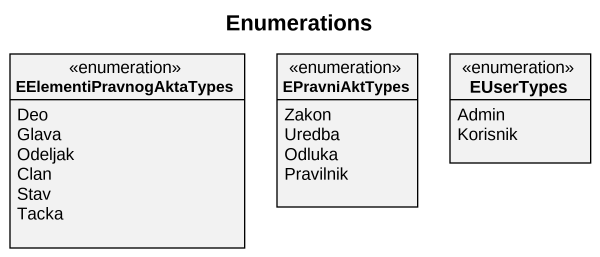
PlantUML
@startuml
title Enumerations
hide circle
hide empty members
enum EElementiPravnogAktaTypes {
  Deo
  Glava
  Odeljak
  Clan
  Stav
  Tacka
}
enum EPravniAktTypes {
  Zakon
  Uredba
  Odluka
  Pravilnik
}
enum EUserTypes {
  Admin
  Korisnik
}
@enduml
